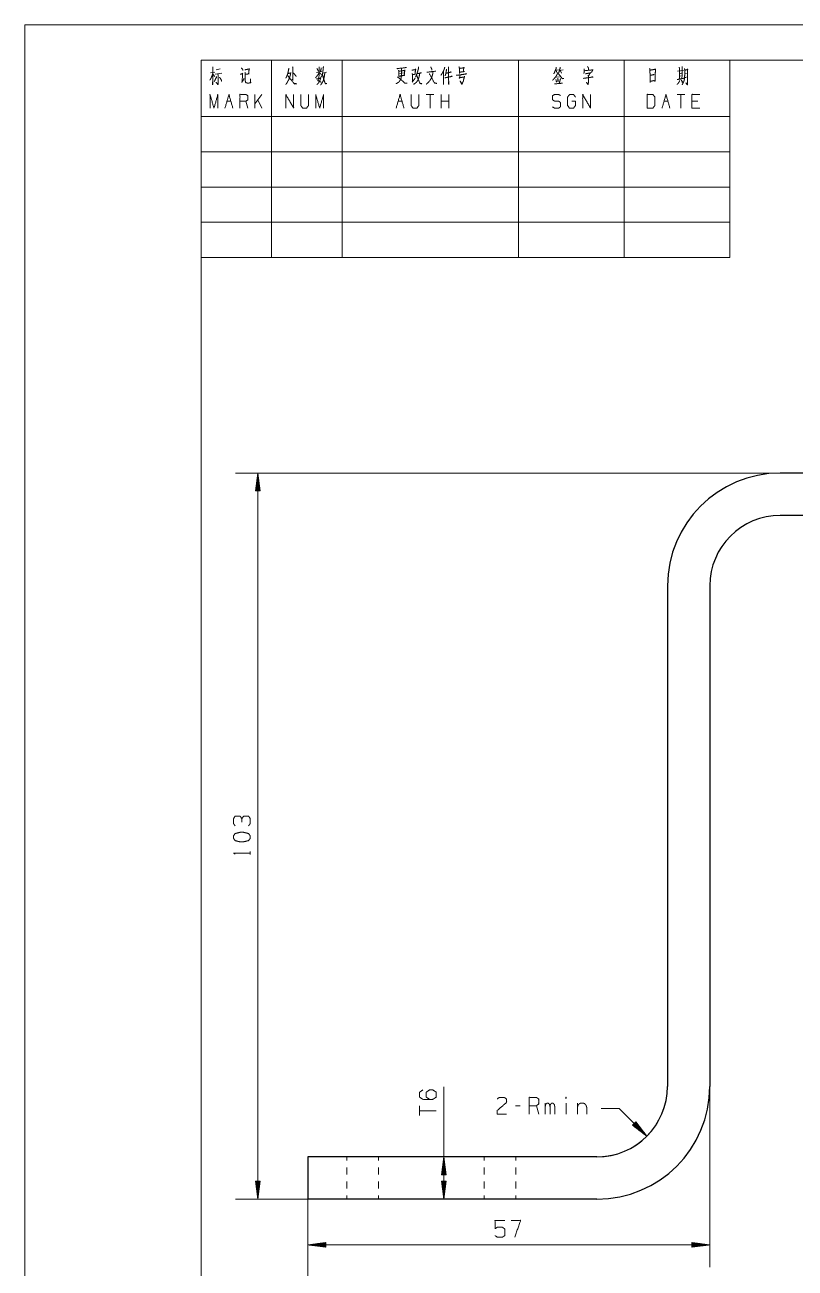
# Model space of a CAD drawing. Header units: millimetres. Extents: x 0 to 210, y 0 to 297.
# Drawn here: x 0 to 109.2, y 120.6 to 297 of the extents above; entities that cross this region are included whole.
import ezdxf

# ---------------------------------------------------------------- set-up
doc = ezdxf.new("R2010")
doc.units = ezdxf.units.MM
doc.layers.add('101', color=7, linetype='Continuous', true_color=0xffffff)

msp = doc.modelspace()

# ---------------------------------------------------------------- linework, layer by layer
at = {"layer": '101', "color": 133, "linetype": 'Continuous', "lineweight": 18}
for p, q in [((210, 297), (0, 297)), ((0, 297), (0, 0)), ((25, 292), (100, 292)), ((25, 292), (25, 264)), ((205, 292), (25, 292)), ((25, 292), (100, 292)), ((25, 292), (100, 292)), ((25, 292), (25, 5)), ((35, 292), (35, 264)), ((45, 292), (45, 264)), ((70, 292), (70, 264)), ((85, 292), (85, 264)), ((100, 292), (100, 264)), ((25, 284), (100, 284)), ((25, 279), (100, 279)), ((25, 274), (100, 274)), ((25, 269), (100, 269)), ((25, 264), (100, 264))]:
    msp.add_line(p, q, dxfattribs=at)
at = {"layer": '101', "color": 72, "linetype": 'Continuous', "lineweight": 18}
for p, q in [((26.34, 290.18), (26.96, 290.3)), ((26.7, 289.95), (26.92, 289.68)), ((26.99, 289.99), (27.95, 290.14)), ((27.13, 290.61), (27.71, 290.74)), ((41.34, 290.22), (42.13, 290.38)), ((42.25, 290.16), (42.79, 290.28)), ((53.17, 290.09), (53.7, 290.18)), ((54.91, 288.87), (55.37, 289.43)), ((75.25, 290.57), (75.67, 290.63)), ((75.35, 290.55), (75.45, 290.24)), ((75.83, 289.64), (75.37, 289.56)), ((75.82, 290.51), (76.35, 290.61)), ((75.98, 290.49), (76.11, 290.16)), ((92.56, 290.43), (93.43, 290.55)), ((92.84, 290.07), (93.11, 290.14)), ((92.86, 289.72), (93.09, 289.78)), ((93.6, 290.05), (93.85, 290.12)), ((28.66, 286.17), (29.22, 286.17)), ((31.62, 285.18), (31.34, 286.17)), ((32.63, 285.18), (32.63, 287.14)), ((33.59, 287.14), (32.63, 285.78)), ((33.59, 285.18), (33.04, 286.36)), ((52.94, 286.17), (53.49, 286.17)), ((58.02, 287.14), (56.9, 287.14)), ((57.46, 287.14), (57.46, 285.18)), ((59.02, 285.18), (59.02, 287.14)), ((60.14, 286.17), (59.02, 286.17)), ((60.14, 285.18), (60.14, 287.14)), ((90.65, 286.17), (91.2, 286.17)), ((93.6, 287.14), (92.49, 287.14)), ((93.05, 287.14), (93.05, 285.18)), ((95.45, 286.17), (94.61, 286.17)), ((31.97, 179.3), (31.97, 179.73)), ((55.97, 143.64), (55.97, 142.3)), ((55.97, 142.97), (58.34, 142.97)), ((70.26, 143.68), (69.59, 143.68)), ((72.87, 142.48), (72.54, 143.68)), ((73.81, 142.48), (73.81, 144.06)), ((76.75, 144.06), (76.75, 142.48)), ((78.36, 144.06), (78.36, 142.48))]:
    msp.add_line(p, q, dxfattribs=at)
at = {"layer": '101', "color": 22, "linetype": 'Continuous', "lineweight": 18}
for p, q in [((107.14, 233.42), (29.88, 233.42)), ((33.06, 233.42), (32.72, 230.88)), ((32.98, 230.88), (32.98, 232.84)), ((33.03, 230.88), (33.03, 233.23)), ((33.39, 230.88), (33.06, 233.42)), ((33.06, 233.42), (33.06, 130.42)), ((33.08, 230.88), (33.08, 233.23)), ((33.13, 230.88), (33.13, 232.84)), ((32.78, 230.88), (32.78, 231.3)), ((32.83, 230.88), (32.83, 231.68)), ((32.88, 230.88), (32.88, 232.07)), ((32.93, 230.88), (32.93, 232.46)), ((33.19, 230.88), (33.19, 232.46)), ((33.24, 230.88), (33.24, 232.07)), ((33.29, 230.88), (33.29, 231.68)), ((33.34, 230.88), (33.34, 231.3)), ((32.72, 230.88), (33.39, 230.88)), ((32.73, 230.88), (32.73, 230.91)), ((32.73, 230.88), (32.73, 230.91)), ((33.39, 230.88), (33.39, 230.91)), ((33.39, 230.88), (33.39, 230.91)), ((97.14, 146.42), (97.14, 120.76)), ((59.44, 130.42), (59.44, 146.36)), ((81.73, 143.3), (84.27, 143.3)), ((84.27, 143.3), (88.21, 139.35)), ((86.65, 141.38), (86.18, 140.91)), ((86.36, 141.09), (87.75, 139.71)), ((86.4, 141.13), (88.06, 139.47)), ((86.44, 141.16), (88.1, 139.5)), ((86.47, 141.2), (87.86, 139.81)), ((86.51, 141.24), (87.62, 140.12)), ((86.54, 141.27), (87.38, 140.43)), ((86.58, 141.31), (87.15, 140.74)), ((86.62, 141.34), (86.91, 141.05)), ((88.21, 139.35), (86.65, 141.38)), ((86.65, 141.38), (86.67, 141.36)), ((86.65, 141.38), (86.67, 141.36)), ((86.18, 140.91), (86.21, 140.89)), ((86.18, 140.91), (86.21, 140.89)), ((86.18, 140.91), (88.21, 139.35)), ((86.22, 140.95), (86.52, 140.65)), ((86.26, 140.98), (86.82, 140.42)), ((86.29, 141.02), (87.13, 140.18)), ((86.33, 141.06), (87.44, 139.94)), ((59.44, 136.42), (59.1, 133.88)), ((59.36, 133.88), (59.36, 135.84)), ((59.41, 133.88), (59.41, 136.23)), ((59.77, 133.88), (59.44, 136.42)), ((59.46, 133.88), (59.46, 136.23)), ((59.51, 133.88), (59.51, 135.84)), ((59.16, 133.88), (59.16, 134.3)), ((59.21, 133.88), (59.21, 134.69)), ((59.26, 133.88), (59.26, 135.07)), ((59.31, 133.88), (59.31, 135.46)), ((59.56, 133.88), (59.56, 135.46)), ((59.62, 133.88), (59.62, 135.07)), ((59.67, 133.88), (59.67, 134.69)), ((59.72, 133.88), (59.72, 134.3)), ((32.72, 132.96), (33.06, 130.42)), ((33.39, 132.96), (32.72, 132.96)), ((32.73, 132.96), (32.73, 132.93)), ((32.73, 132.96), (32.73, 132.93)), ((32.78, 132.96), (32.78, 132.54)), ((32.83, 132.96), (32.83, 132.16)), ((32.88, 132.96), (32.88, 131.77)), ((32.93, 132.96), (32.93, 131.39)), ((32.98, 132.96), (32.98, 131)), ((33.03, 132.96), (33.03, 130.61)), ((33.06, 130.42), (33.39, 132.96)), ((33.08, 132.96), (33.08, 130.61)), ((33.13, 132.96), (33.13, 131)), ((33.19, 132.96), (33.19, 131.39)), ((33.24, 132.96), (33.24, 131.77)), ((33.29, 132.96), (33.29, 132.16)), ((33.34, 132.96), (33.34, 132.54)), ((33.39, 132.96), (33.39, 132.93)), ((33.39, 132.96), (33.39, 132.93)), ((59.1, 133.88), (59.77, 133.88)), ((59.77, 132.96), (59.1, 132.96)), ((59.1, 132.96), (59.44, 130.42)), ((59.11, 133.88), (59.11, 133.91)), ((59.11, 133.88), (59.11, 133.91)), ((59.11, 132.96), (59.11, 132.93)), ((59.11, 132.96), (59.11, 132.93)), ((59.16, 132.96), (59.16, 132.54)), ((59.21, 132.96), (59.21, 132.16)), ((59.26, 132.96), (59.26, 131.77)), ((59.31, 132.96), (59.31, 131.39)), ((59.36, 132.96), (59.36, 131)), ((59.41, 132.96), (59.41, 130.61)), ((59.44, 130.42), (59.77, 132.96)), ((59.46, 132.96), (59.46, 130.61)), ((59.51, 132.96), (59.51, 131)), ((59.56, 132.96), (59.56, 131.39)), ((59.62, 132.96), (59.62, 131.77)), ((59.67, 132.96), (59.67, 132.16)), ((59.72, 132.96), (59.72, 132.54)), ((59.77, 133.88), (59.77, 133.91)), ((59.77, 133.88), (59.77, 133.91)), ((59.77, 132.96), (59.77, 132.93)), ((59.77, 132.96), (59.77, 132.93)), ((40.14, 130.42), (29.88, 130.42)), ((40.14, 130.42), (40.14, 120.76)), ((40.14, 130.42), (40.14, 113.83)), ((42.68, 124.26), (40.14, 123.93)), ((40.14, 123.93), (97.14, 123.93)), ((40.14, 123.93), (42.68, 123.6)), ((42.68, 123.96), (40.34, 123.96)), ((42.68, 123.9), (40.34, 123.9)), ((42.68, 124.01), (40.72, 124.01)), ((42.68, 123.85), (40.72, 123.85)), ((42.68, 124.06), (41.11, 124.06)), ((42.68, 123.8), (41.11, 123.8)), ((42.68, 124.11), (41.49, 124.11)), ((42.68, 123.75), (41.49, 123.75)), ((42.68, 124.16), (41.88, 124.16)), ((42.68, 123.7), (41.88, 123.7)), ((42.68, 124.21), (42.26, 124.21)), ((42.68, 123.65), (42.26, 123.65)), ((42.68, 124.26), (42.65, 124.26)), ((42.68, 124.26), (42.65, 124.26)), ((42.68, 123.6), (42.65, 123.6)), ((42.68, 123.6), (42.65, 123.6)), ((42.68, 123.6), (42.68, 124.26)), ((94.6, 124.26), (94.63, 124.26)), ((97.14, 123.93), (94.6, 124.26)), ((94.6, 124.26), (94.6, 123.6)), ((94.6, 124.26), (94.63, 124.26)), ((94.6, 124.21), (95.02, 124.21)), ((94.6, 124.16), (95.41, 124.16)), ((94.6, 124.11), (95.79, 124.11)), ((94.6, 124.06), (96.18, 124.06)), ((94.6, 124.01), (96.56, 124.01)), ((94.6, 123.96), (96.95, 123.96)), ((94.6, 123.6), (97.14, 123.93)), ((94.6, 123.9), (96.95, 123.9)), ((94.6, 123.85), (96.56, 123.85)), ((94.6, 123.8), (96.18, 123.8)), ((94.6, 123.75), (95.79, 123.75)), ((94.6, 123.7), (95.41, 123.7)), ((94.6, 123.65), (95.02, 123.65)), ((94.6, 123.6), (94.63, 123.6)), ((94.6, 123.6), (94.63, 123.6))]:
    msp.add_line(p, q, dxfattribs=at)
at = {"layer": '101', "color": 163, "linetype": 'Continuous', "lineweight": 25}
for p, q in [((152.14, 233.42), (107.14, 233.42)), ((152.14, 227.42), (107.14, 227.42)), ((91.14, 217.42), (91.14, 146.42)), ((97.14, 217.42), (97.14, 146.42)), ((81.14, 136.42), (40.14, 136.42)), ((40.14, 136.42), (40.14, 130.42)), ((81.14, 130.42), (40.14, 130.42))]:
    msp.add_line(p, q, dxfattribs=at)
at = {"layer": '101', "color": 53, "linetype": 'Continuous', "lineweight": 18}
for p, q in [((45.64, 136.42), (45.64, 135.92)), ((50.14, 136.42), (50.14, 135.92)), ((65.14, 136.42), (65.14, 135.92)), ((69.64, 135.92), (69.64, 136.42)), ((45.64, 134.92), (45.64, 133.92)), ((50.14, 134.92), (50.14, 133.92)), ((65.14, 134.92), (65.14, 133.92)), ((69.64, 133.92), (69.64, 134.92)), ((45.64, 132.92), (45.64, 131.92)), ((50.14, 132.92), (50.14, 131.92)), ((65.14, 132.92), (65.14, 131.92)), ((69.64, 131.92), (69.64, 132.92)), ((45.64, 130.92), (45.64, 130.42)), ((50.14, 130.92), (50.14, 130.42)), ((65.14, 130.92), (65.14, 130.42)), ((69.64, 130.42), (69.64, 130.92))]:
    msp.add_line(p, q, dxfattribs=at)
at = {"layer": '101', "color": 163, "linetype": 'Continuous', "lineweight": 25}
for centre, radius, start, end in [((107.14, 217.42), 16, 90, 180), ((107.14, 217.42), 10, 90, 180), ((81.14, 146.42), 16, 270, 0), ((81.14, 146.42), 10, 270, 0)]:
    msp.add_arc(centre, radius, start, end, dxfattribs=at)
at = {"layer": '101', "color": 22, "linetype": 'Continuous', "lineweight": 18}
msp.add_arc((81.14, 146.42), 10, 270, 341.5937, dxfattribs=at)
at = {"layer": '101', "color": 72, "linetype": 'Continuous', "lineweight": 18}
for points, knots in [([(26.67, 291.07), (26.66, 288.89), (26.63, 288.5), (26.61, 288.71), (26.64, 288.94)], [0, 0, 0.723303, 0.854546, 0.923601, 1, 1]), ([(37.97, 291.05), (38.02, 290.94), (38, 290.84), (37.99, 289.12), (37.97, 289.23), (38, 289.45)], [0, 0, 0.049543, 0.095606, 0.852767, 0.898838, 1, 1]), ([(41.73, 291.07), (41.76, 290.92), (41.76, 289.78), (41.73, 289.93), (41.76, 290.05)], [0, 0, 0.094654, 0.823636, 0.91829, 1, 1]), ([(42.33, 291.11), (42.33, 290.98), (42.32, 290.76), (42.27, 290.47), (42.23, 290.16), (42.17, 289.91), (42.1, 289.68), (42.08, 289.62)], [0, 0, 0.081852, 0.232243, 0.425429, 0.63211, 0.800313, 0.957953, 1, 1]), ([(55.85, 291.05), (55.82, 290.8), (55.73, 290.47), (55.62, 290.12), (55.53, 289.89), (55.47, 289.72), (55.41, 289.58)], [0, 0, 0.162457, 0.385014, 0.625897, 0.784413, 0.898493, 1, 1]), ([(57.56, 291.03), (57.66, 290.84), (57.71, 290.72), (57.74, 290.59)], [0, 0, 0.450481, 0.729637, 1, 1]), ([(60.08, 291.07), (60.12, 290.98), (60.09, 291.03), (60.11, 288.54), (60.09, 288.73), (60.11, 289.04)], [0, 0, 0.029975, 0.04619, 0.840789, 0.900562, 1, 1]), ([(61.57, 291.07), (61.63, 290.82), (61.63, 290.09), (61.63, 290.28), (62.33, 290.38), (62.21, 290.38), (62.24, 290.9), (62.26, 290.98), (62.29, 290.92), (62.19, 290.9), (61.63, 290.82)], [0, 0, 0.076614, 0.294117, 0.350048, 0.563214, 0.598361, 0.753971, 0.779215, 0.799829, 0.831205, 1, 1]), ([(79.78, 291.09), (79.89, 290.96), (79.93, 290.86), (79.96, 290.69)], [0, 0, 0.364604, 0.619196, 1, 1]), ([(93.21, 291.11), (93.24, 290.98), (93.19, 289.37)], [0, 0, 0.073211, 1, 1]), ([(26.67, 290.16), (26.6, 289.91), (26.48, 289.62), (26.35, 289.35), (26.23, 289.14)], [0, 0, 0.233514, 0.515368, 0.78555, 1, 1]), ([(27.18, 289.66), (27.17, 289.58), (26.86, 288.96)], [0, 0, 0.108202, 1, 1]), ([(27.37, 289.99), (27.42, 289.87), (27.42, 288.83), (27.4, 288.6), (27.39, 288.52), (27.11, 288.85), (27.39, 288.56)], [0, 0, 0.056947, 0.504404, 0.603051, 0.639405, 0.826366, 1, 1]), ([(27.61, 289.58), (27.87, 289.16), (27.92, 289), (27.81, 289.27)], [0, 0, 0.516563, 0.696901, 1, 1]), ([(30.53, 289.99), (30.92, 290.09), (30.86, 290.16), (30.83, 288.96), (30.77, 288.83), (31.12, 289.41)], [0, 0, 0.158008, 0.19221, 0.673433, 0.728446, 1, 1]), ([(30.7, 290.88), (30.87, 290.72), (30.92, 290.63), (30.92, 290.53), (30.9, 290.67)], [0, 0, 0.413146, 0.573572, 0.750721, 1, 1]), ([(31.19, 290.63), (31.87, 290.74), (31.82, 290.8), (31.73, 290.05), (31.82, 290.05), (31.25, 289.99)], [0, 0, 0.313958, 0.349012, 0.694882, 0.735357, 1, 1]), ([(31.22, 290.22), (31.25, 289.91), (31.25, 289.2), (31.27, 288.98), (31.3, 288.87), (31.34, 288.81), (31.41, 288.77), (31.53, 288.75), (31.66, 288.73), (32.03, 288.79), (32, 289.33), (32, 288.79)], [0, 0, 0.097093, 0.316208, 0.387239, 0.42073, 0.444406, 0.470581, 0.507596, 0.549105, 0.664641, 0.832445, 1, 1]), ([(37.43, 290.84), (37.42, 290.72), (37.34, 290.3), (37.26, 290.01), (37.18, 289.8), (37.09, 289.6), (37.01, 289.43)], [0, 0, 0.084498, 0.36853, 0.573114, 0.721457, 0.873368, 1, 1]), ([(37.28, 290.09), (37.75, 290.18), (37.71, 290.22), (37.68, 290.03), (37.62, 289.76), (37.56, 289.6), (37.48, 289.37), (37.4, 289.18), (37.28, 288.98), (37.2, 288.81), (37.02, 288.56)], [0, 0, 0.202443, 0.228131, 0.308408, 0.425631, 0.500403, 0.604281, 0.689483, 0.790714, 0.870506, 1, 1]), ([(37.28, 289.8), (38.22, 288.62), (38.56, 288.65), (38.54, 288.65), (38.24, 288.67), (38.08, 288.81)], [0, 0, 0.632183, 0.773704, 0.779845, 0.909108, 1, 1]), ([(38.1, 290.16), (38.13, 290.14), (38.4, 289.8), (38.47, 289.68)], [0, 0, 0.059448, 0.761031, 1, 1]), ([(41.75, 290.24), (41.62, 290.01), (41.48, 289.8), (41.35, 289.64), (41.22, 289.49)], [0, 0, 0.287221, 0.555142, 0.786181, 1, 1]), ([(41.34, 289.31), (41.97, 289.45), (41.98, 289.64), (41.98, 289.56), (41.91, 289.31), (41.81, 289.04), (41.7, 288.83), (41.59, 288.71), (41.48, 288.58), (41.41, 288.52)], [0, 0, 0.30447, 0.39258, 0.431622, 0.553714, 0.689469, 0.798362, 0.878841, 0.954752, 1, 1]), ([(41.43, 290.8), (41.56, 290.57), (41.59, 290.43)], [0, 0, 0.640221, 1, 1]), ([(41.72, 289.66), (41.56, 289.08), (41.66, 289.04), (41.78, 289), (41.89, 288.94), (42.04, 288.85)], [0, 0, 0.5291, 0.62629, 0.735524, 0.852093, 1, 1]), ([(41.76, 290.2), (41.94, 290.07), (42.03, 289.97)], [0, 0, 0.613122, 1, 1]), ([(42.03, 290.92), (42.03, 290.82), (41.91, 290.34)], [0, 0, 0.174301, 1, 1]), ([(42.54, 290.16), (42.49, 289.8), (42.45, 289.56), (42.41, 289.35), (42.35, 289.16), (42.23, 288.91), (42.13, 288.73), (42.01, 288.56), (41.92, 288.48)], [0, 0, 0.19438, 0.332636, 0.448614, 0.555649, 0.70616, 0.822692, 0.933847, 1, 1]), ([(42.22, 289.89), (42.25, 289.85), (42.39, 289.27), (42.49, 289), (42.6, 288.71), (42.63, 288.65), (42.85, 288.67), (42.63, 288.69), (42.55, 288.81)], [0, 0, 0.026721, 0.341749, 0.493483, 0.655465, 0.691641, 0.80784, 0.924039, 1, 1]), ([(53.44, 290.84), (53.42, 290.18), (53.41, 289.85), (53.39, 289.66), (53.38, 289.56), (53.36, 289.43), (53.32, 289.31), (53.27, 289.2), (53.14, 289.02), (53, 288.85), (52.79, 288.73), (52.69, 288.67), (52.65, 288.65)], [0, 0, 0.263783, 0.395771, 0.470171, 0.511786, 0.56157, 0.614019, 0.658777, 0.749614, 0.837596, 0.932985, 0.980677, 1, 1]), ([(52.76, 290.82), (52.82, 290.78), (52.85, 290.8), (54.11, 290.94), (54.07, 290.96), (53.92, 290.92)], [0, 0, 0.045522, 0.068286, 0.872626, 0.90344, 1, 1]), ([(52.82, 289.6), (52.89, 289.6), (53.17, 289.37), (53.41, 289.16), (53.63, 288.98), (53.9, 288.71), (54.23, 288.75), (53.92, 288.71), (53.82, 288.79)], [0, 0, 0.033467, 0.197839, 0.340788, 0.472468, 0.649452, 0.797921, 0.939753, 1, 1]), ([(53, 290.59), (53.04, 290.41), (53.04, 289.66), (53.03, 289.7), (53.89, 289.85), (53.8, 289.85), (53.89, 290.63), (53.92, 290.57), (53.87, 290.53), (53.04, 290.43)], [0, 0, 0.051663, 0.252803, 0.264656, 0.500971, 0.524672, 0.738301, 0.756829, 0.773117, 1, 1]), ([(54.88, 290.57), (55.47, 290.67), (55.41, 290.74), (55.34, 290.01), (55.41, 290.01), (54.97, 289.93), (54.94, 290.12), (54.97, 289.89), (54.96, 288.96)], [0, 0, 0.181366, 0.207406, 0.429567, 0.451891, 0.588199, 0.645735, 0.715777, 1, 1]), ([(55.98, 290.12), (55.98, 289.99), (55.92, 289.66), (55.86, 289.47), (55.81, 289.31), (55.73, 289.16), (55.65, 289.02), (55.54, 288.87), (55.31, 288.67), (55.13, 288.58)], [0, 0, 0.067236, 0.249298, 0.354996, 0.450079, 0.537949, 0.629663, 0.725721, 0.894899, 1, 1]), ([(55.54, 289.8), (55.59, 289.78), (56.04, 288.67), (56.32, 288.65), (56.06, 288.71), (55.98, 288.83)], [0, 0, 0.024909, 0.644018, 0.787117, 0.926016, 1, 1]), ([(55.62, 290.07), (56.27, 290.2), (56.2, 290.22), (56.08, 290.18)], [0, 0, 0.769962, 0.857327, 1, 1]), ([(57.88, 290.32), (57.88, 290.2), (57.81, 289.91), (57.74, 289.68), (57.65, 289.43), (57.52, 289.23), (57.5, 289.18), (57.42, 289.08), (57.31, 288.94), (57.18, 288.81), (57.06, 288.69), (56.93, 288.58)], [0, 0, 0.060656, 0.206644, 0.323463, 0.452143, 0.571976, 0.593424, 0.659716, 0.74639, 0.834816, 0.918178, 1, 1]), ([(57.02, 290.28), (58.29, 290.43), (58.21, 290.45), (58.12, 290.41)], [0, 0, 0.872478, 0.933903, 1, 1]), ([(57.34, 290.05), (57.4, 290.01), (58.1, 288.75), (58.43, 288.69), (58.12, 288.77), (58.02, 288.89)], [0, 0, 0.030854, 0.652647, 0.79375, 0.930716, 1, 1]), ([(59.55, 290.98), (59.48, 290.72), (59.38, 290.47), (59.26, 290.24), (59.14, 290.05), (59, 289.85)], [0, 0, 0.21836, 0.428744, 0.629221, 0.801494, 1, 1]), ([(59.38, 290.41), (59.39, 289.16), (59.39, 288.56), (59.38, 288.69), (59.39, 288.91)], [0, 0, 0.565717, 0.839123, 0.896086, 1, 1]), ([(59.57, 289.49), (60.61, 289.7), (60.53, 289.72), (60.4, 289.66)], [0, 0, 0.826976, 0.886334, 1, 1]), ([(59.8, 290.72), (59.76, 290.38), (59.7, 290.09), (59.64, 289.89), (59.6, 289.76)], [0, 0, 0.34211, 0.644851, 0.86512, 1, 1]), ([(59.8, 290.14), (60.47, 290.32), (60.4, 290.32), (60.28, 290.26)], [0, 0, 0.772509, 0.853435, 1, 1]), ([(61.18, 289.87), (61.37, 289.87), (61.75, 289.91), (62.68, 290.05), (62.58, 290.07), (62.43, 290.03)], [0, 0, 0.10704, 0.322386, 0.855626, 0.914427, 1, 1]), ([(61.73, 289.91), (61.63, 289.41), (61.6, 289.49), (62.38, 289.62), (62.33, 289.7), (62.33, 289.62), (62.24, 289.27), (62.19, 289.04), (62.11, 288.85), (62.05, 288.71), (62.01, 288.6), (61.98, 288.58), (61.72, 289.06), (62, 288.62)], [0, 0, 0.13637, 0.159981, 0.371157, 0.396349, 0.418604, 0.516111, 0.579311, 0.63312, 0.675133, 0.705357, 0.714996, 0.861275, 1, 1]), ([(75.64, 290.3), (75.63, 290.2), (75.39, 289.83), (75.38, 289.78), (75.26, 289.6), (75.06, 289.37), (74.85, 289.16)], [0, 0, 0.074337, 0.387309, 0.418539, 0.575027, 0.79286, 1, 1]), ([(75.37, 290.98), (75.35, 290.84), (75.23, 290.53), (75.13, 290.28), (75.01, 290.07)], [0, 0, 0.148006, 0.485257, 0.758321, 1, 1]), ([(75.31, 289.27), (75.38, 289), (75.38, 288.87), (75.37, 289.04)], [0, 0, 0.489807, 0.707975, 1, 1]), ([(75.58, 289.43), (75.64, 289.12), (75.61, 288.96), (75.61, 289.18)], [0, 0, 0.443891, 0.680119, 1, 1]), ([(75.61, 290.16), (76.2, 289.37), (76.43, 289.37), (76.2, 289.39), (76.08, 289.54)], [0, 0, 0.599324, 0.742451, 0.886135, 1, 1]), ([(75.91, 290.98), (75.92, 290.88), (75.75, 290.3)], [0, 0, 0.147218, 1, 1]), ([(75.95, 289.41), (75.95, 289.27), (75.77, 288.69)], [0, 0, 0.19307, 1, 1]), ([(79.2, 289.41), (80.57, 289.6), (80.49, 289.62), (80.28, 289.56)], [0, 0, 0.820202, 0.873508, 1, 1]), ([(79.34, 290.74), (79.34, 290.51), (79.33, 290.34), (79.3, 290.22), (79.27, 290.12)], [0, 0, 0.361949, 0.626223, 0.829034, 1, 1]), ([(79.34, 290.49), (80.57, 290.63), (80.56, 290.67), (80.37, 290.26)], [0, 0, 0.712481, 0.737756, 1, 1]), ([(79.49, 290.07), (80.25, 290.18), (80.21, 290.24), (79.92, 289.72)], [0, 0, 0.533866, 0.586729, 1, 1]), ([(79.87, 289.87), (79.9, 289.76), (79.93, 289.64), (79.94, 289.43), (79.94, 289), (79.93, 288.85), (79.9, 288.65), (79.86, 288.52), (79.64, 288.87), (79.87, 288.56)], [0, 0, 0.049623, 0.1085, 0.204239, 0.404798, 0.471991, 0.568442, 0.629223, 0.820578, 1, 1]), ([(88.61, 290.8), (88.64, 290.59), (88.66, 290.14), (88.67, 289.66), (88.67, 289.6), (88.67, 288.83), (88.67, 288.98), (89.24, 289.1), (89.36, 288.96), (89.39, 289.14), (89.39, 289.39), (89.4, 289.87), (89.42, 290.36), (89.42, 290.78), (89.43, 290.72), (88.66, 290.57)], [0, 0, 0.037589, 0.119519, 0.205166, 0.216331, 0.354043, 0.380097, 0.485125, 0.518622, 0.552532, 0.597196, 0.682843, 0.77221, 0.846648, 0.858119, 1, 1]), ([(88.67, 289.83), (89.24, 289.95), (89.18, 289.97), (89.05, 289.89)], [0, 0, 0.728512, 0.805958, 1, 1]), ([(92.52, 289.25), (93.43, 289.41), (93.38, 289.43), (93.33, 289.37)], [0, 0, 0.873246, 0.919206, 1, 1]), ([(92.8, 290.98), (92.83, 290.86), (92.83, 289.31)], [0, 0, 0.075954, 1, 1]), ([(93.55, 290.82), (93.59, 290.59), (93.59, 290.14), (93.57, 289.64), (93.55, 289.33), (93.47, 289), (93.38, 288.79), (93.22, 288.48)], [0, 0, 0.096217, 0.285187, 0.491418, 0.620825, 0.76157, 0.854869, 1, 1]), ([(93.57, 289.52), (93.6, 289.52), (93.84, 289.58)], [0, 0, 0.107799, 1, 1]), ([(93.59, 290.57), (94.03, 290.67), (93.98, 290.74), (93.98, 290.05), (94, 289.12), (93.98, 288.77), (93.97, 288.56), (93.95, 288.5), (93.74, 288.77), (93.94, 288.58)], [0, 0, 0.13308, 0.155522, 0.357051, 0.631901, 0.735808, 0.797028, 0.815849, 0.918301, 1, 1]), ([(75.12, 288.62), (76.23, 288.73), (76.16, 288.73), (75.99, 288.71)], [0, 0, 0.825897, 0.879998, 1, 1]), ([(92.86, 289.12), (92.84, 289.02), (92.73, 288.81), (92.62, 288.67), (92.52, 288.56)], [0, 0, 0.157085, 0.51447, 0.781154, 1, 1]), ([(93.09, 289.18), (93.25, 288.94), (93.25, 288.83), (93.19, 289.02)], [0, 0, 0.497679, 0.671694, 1, 1]), ([(26.26, 285.18), (26.26, 287.14), (26.82, 285.18), (27.37, 287.14), (27.37, 285.18)], [0, 0, 0.245192, 0.5, 0.754808, 1, 1]), ([(30.51, 285.18), (30.51, 287.14), (31.34, 287.14), (31.62, 286.96), (31.62, 286.36), (31.34, 286.17), (30.51, 286.17)], [0, 0, 0.400952, 0.571035, 0.639278, 0.761676, 0.829917, 1, 1]), ([(37.01, 285.18), (37.01, 287.14), (38.12, 285.18), (38.12, 287.14)], [0, 0, 0.317574, 0.682426, 1, 1]), ([(39.13, 287.14), (39.13, 285.57), (39.39, 285.18), (39.95, 285.18), (40.24, 285.57), (40.24, 287.14)], [0, 0, 0.337152, 0.438599, 0.557781, 0.662848, 1, 1]), ([(41.25, 285.18), (41.25, 287.14), (41.81, 285.18), (42.36, 287.14), (42.36, 285.18)], [0, 0, 0.245192, 0.5, 0.754808, 1, 1]), ([(54.78, 287.14), (54.78, 285.57), (55.05, 285.18), (55.6, 285.18), (55.89, 285.57), (55.89, 287.14)], [0, 0, 0.337152, 0.438599, 0.557781, 0.662848, 1, 1]), ([(74.85, 285.36), (75.13, 285.18), (75.7, 285.18), (75.98, 285.39), (75.98, 285.97), (75.7, 286.17), (75.15, 286.17), (74.85, 286.36), (74.85, 286.96), (75.15, 287.14), (75.7, 287.14), (75.98, 286.96)], [0, 0, 0.068035, 0.184054, 0.254521, 0.372333, 0.442799, 0.555843, 0.626367, 0.748393, 0.81892, 0.931964, 1, 1]), ([(77.55, 286.17), (78.1, 286.17), (78.1, 285.57), (77.82, 285.18), (77.25, 285.18), (76.97, 285.57), (76.97, 286.75), (77.27, 287.14), (77.81, 287.14), (78.09, 286.75)], [0, 0, 0.103295, 0.214797, 0.304261, 0.410274, 0.499739, 0.718892, 0.809956, 0.910533, 1, 1]), ([(79.11, 285.18), (79.11, 287.14), (80.22, 285.18), (80.22, 287.14)], [0, 0, 0.317574, 0.682426, 1, 1]), ([(88.25, 285.18), (89.07, 285.18), (89.36, 285.57), (89.36, 286.75), (89.07, 287.14), (88.25, 287.14), (88.25, 285.18)], [0, 0, 0.142133, 0.227159, 0.431787, 0.516817, 0.65895, 1, 1]), ([(90.37, 285.18), (90.93, 287.14), (91.48, 285.18)], [0, 0, 0.5, 1, 1]), ([(95.73, 285.18), (94.61, 285.18), (94.61, 287.14), (95.73, 287.14)], [0, 0, 0.265389, 0.734611, 1, 1]), ([(30.77, 184.4), (30.54, 184.74), (29.82, 184.74), (29.59, 184.4), (29.59, 183.71), (29.82, 183.38)], [0, 0, 0.153872, 0.429851, 0.583723, 0.846121, 1, 1]), ([(31.74, 183.4), (31.97, 183.71), (31.97, 184.4), (31.74, 184.74), (31.02, 184.74), (30.77, 184.4), (30.77, 183.89)], [0, 0, 0.124124, 0.343692, 0.472448, 0.70338, 0.836733, 1, 1]), ([(31.97, 181.95), (31.72, 182.29), (31.02, 182.46), (30.54, 182.46), (29.82, 182.29), (29.59, 181.95), (29.59, 181.61), (29.82, 181.28), (30.54, 181.1), (31.02, 181.12), (31.72, 181.28), (31.97, 181.61), (31.97, 181.95)], [0, 0, 0.067524, 0.18397, 0.260583, 0.380942, 0.446139, 0.500306, 0.565503, 0.685863, 0.762528, 0.878309, 0.945833, 1, 1]), ([(29.79, 179.37), (29.59, 179.51), (31.97, 179.51)], [0, 0, 0.093491, 1, 1]), ([(57.39, 144.58), (56.92, 144.9), (56.92, 145.59), (57.39, 145.92), (57.87, 145.92), (58.34, 145.59), (58.34, 144.9), (57.87, 144.58), (56.44, 144.58), (55.97, 144.9), (55.97, 145.59), (56.44, 145.92)], [0, 0, 0.076963, 0.169761, 0.248073, 0.312018, 0.390331, 0.483128, 0.560092, 0.751927, 0.82889, 0.921688, 1, 1]), ([(66.98, 144.63), (67.29, 144.86), (67.98, 144.86), (68.32, 144.63), (68.32, 144.16), (66.96, 142.96), (66.98, 142.48), (68.32, 142.48)], [0, 0, 0.069692, 0.192977, 0.265274, 0.350227, 0.674741, 0.759753, 1, 1]), ([(71.53, 142.48), (71.53, 144.86), (72.54, 144.86), (72.87, 144.63), (72.87, 143.91), (72.54, 143.68), (71.53, 143.68)], [0, 0, 0.400951, 0.571035, 0.639278, 0.761673, 0.829916, 1, 1]), ([(76.75, 144.71), (76.79, 144.81), (76.75, 144.88), (76.72, 144.81), (76.75, 144.71)], [0, 0, 0.280615, 0.5, 0.719385, 1, 1]), ([(73.81, 143.58), (73.86, 143.86), (74.04, 144.03), (74.23, 144.03), (74.41, 143.86), (74.48, 143.58), (74.48, 142.48)], [0, 0, 0.118879, 0.224458, 0.306986, 0.412564, 0.533089, 1, 1]), ([(74.48, 143.58), (74.53, 143.86), (74.71, 144.03), (74.92, 144.03), (75.08, 143.86), (75.15, 143.58), (75.15, 142.48)], [0, 0, 0.118605, 0.22394, 0.313763, 0.413918, 0.534165, 1, 1]), ([(78.36, 143.46), (78.46, 143.76), (78.66, 143.98), (78.91, 144.06), (79.14, 144.06), (79.38, 143.98), (79.58, 143.76), (79.68, 143.46), (79.68, 142.48)], [0, 0, 0.107752, 0.20845, 0.29601, 0.37382, 0.461378, 0.562077, 0.66983, 1, 1]), ([(66.68, 125.25), (67.02, 125.02), (67.71, 125.02), (68.05, 125.25), (68.05, 126.2), (67.71, 126.45), (67.02, 126.45), (66.68, 126.22), (66.68, 127.4), (68.05, 127.4)], [0, 0, 0.062228, 0.168343, 0.230571, 0.376816, 0.441265, 0.547381, 0.609609, 0.79049, 1, 1]), ([(69.47, 125.02), (70.32, 127.4), (68.98, 127.4)], [0, 0, 0.652471, 1, 1])]:
    msp.add_open_spline(points, degree=1, knots=knots, dxfattribs=at)
for points in [[(28.38, 285.18), (28.94, 287.14), (29.5, 285.18)], [(52.66, 285.18), (53.22, 287.14), (53.77, 285.18)]]:
    msp.add_open_spline(points, degree=1, dxfattribs=at)

doc.saveas('drawing.dxf')
